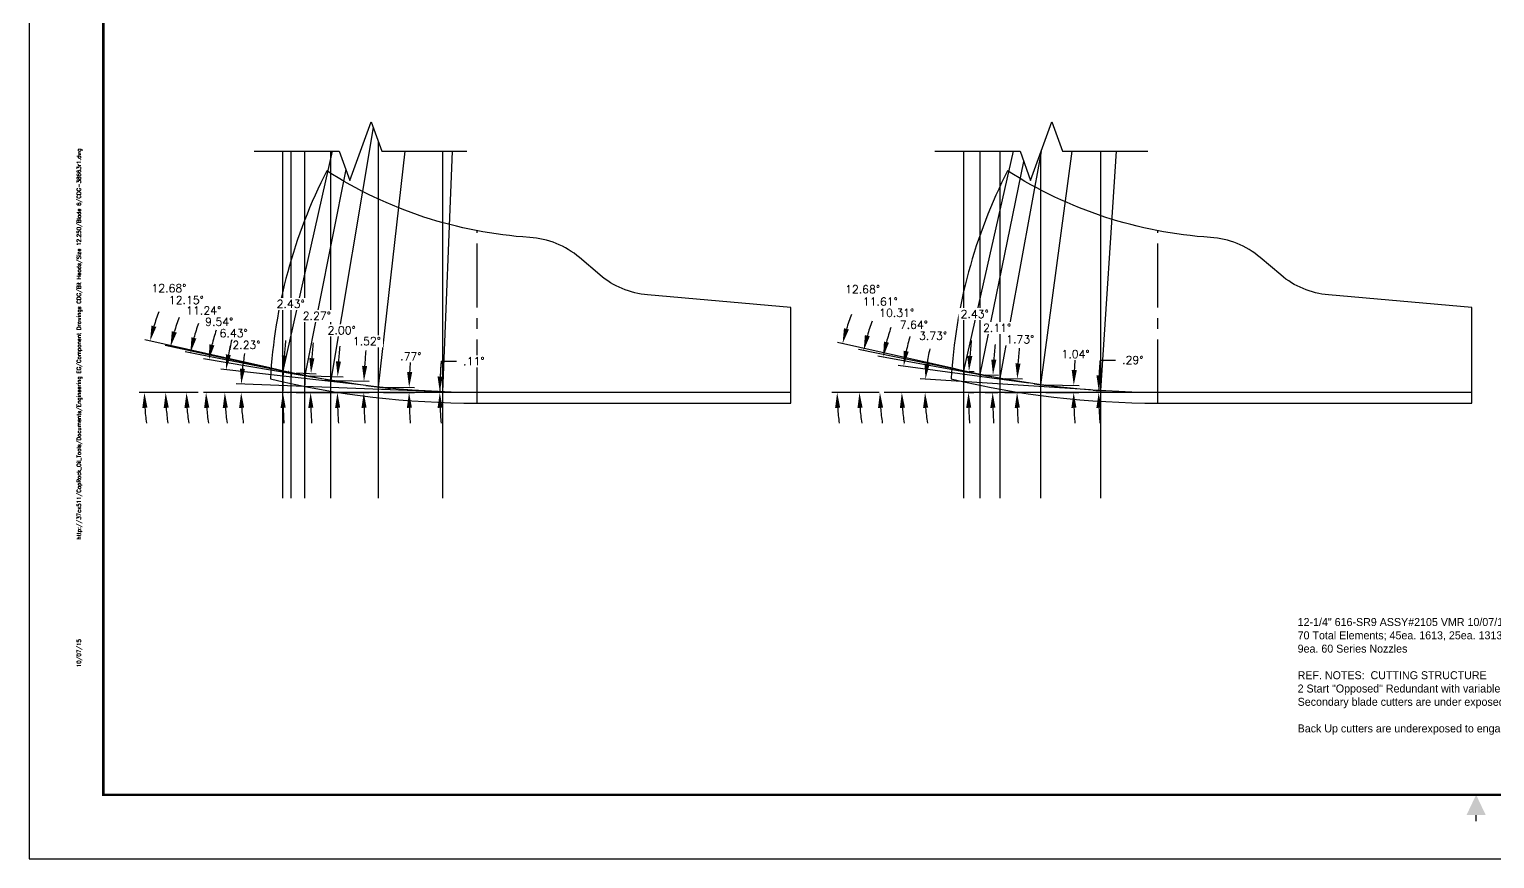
# Model space of a CAD drawing. Extents: x 34 to 150, y -20 to 22.
# Drawn here: x 34 to 51.22, y 0 to 9.75 of the extents above; entities that cross this region are included whole.
import ezdxf
from ezdxf.enums import TextEntityAlignment as Align

# ---------------------------------------------------------------- set-up
doc = ezdxf.new("R2010")
doc.units = 0
doc.header["$MEASUREMENT"] = 0
doc.header["$PDMODE"] = 35
doc.linetypes.add('CENTER2', pattern=[1.125, 0.75, -0.125, 0.125, -0.125])
doc.layers.get('0').update_dxf_attribs({"linetype": 'CONTINUOUS'})
doc.layers.get('Defpoints').update_dxf_attribs({"color": 10, "linetype": 'CONTINUOUS'})
for name, color, linetype in [('CLine', 5, 'CENTER2'), ('Dims', 4, 'CONTINUOUS'), ('TEXT', 3, 'CONTINUOUS'), ('Title Block', 7, 'CONTINUOUS')]:
    doc.layers.add(name, color=color, linetype=linetype)
doc.styles.add('RomanD', font='romand.shx', dxfattribs={"width": 0.9})
doc.styles.add('RomanS', font='romans')
doc.dimstyles.get("Standard").update_dxf_attribs({"dimtxt": 0.094, "dimasz": 0.18, "dimexe": 0.0625, "dimexo": 0.0625, "dimgap": 0.09, "dimtad": 0, "dimtih": 1, "dimtoh": 1, "dimdec": 4, "dimzin": 4, "dimdsep": 46, "dimtxsty": 'RomanS', "dimcen": 0.09, "dimazin": 1, "dimtfac": 1, "dimtdec": 4, "dimtofl": 0, "dimtmove": 0, "dimatfit": 1, "dimfxl": 1, "dimtfill": 1, "dimtolj": 1, "dimtzin": 0, "dimarcsym": 0})

# ---------------------------------------------------------------- blocks, each defined once
blk = doc.blocks.new('COT_Dblock')
at = {"layer": 'Defpoints'}
blk.add_point((0.188, 0.188), dxfattribs=at)
at = {"layer": 'Title Block', "color": 8}
blk.add_lwpolyline([(0, 0), (34, 0), (34, 22), (0, 22)], close=True, dxfattribs=at)
at = {"layer": 'Title Block', "const_width": 0.03}
blk.add_lwpolyline([(33.13, 21.25), (0.87, 21.25), (0.87, 0.75), (33.13, 0.75)], close=True, dxfattribs=at)
at = {"layer": 'Title Block', "const_width": 0.015}
blk.add_lwpolyline([(17, 0.438), (17, 0.513)], dxfattribs=at)
at = {"layer": 'Title Block'}
blk.add_solid([(16.887, 0.513), (17.113, 0.513), (17, 0.75)], dxfattribs=at)
at = {"layer": 'Title Block', "color": 1, "style": 'RomanS', "flags": 8}
for tag, p in [('FNAME', (0.62, 3.75)), ('REVDATE', (0.62, 2.25)), ('USER', (0.62, 0.75))]:
    blk.add_attdef(tag, text='', height=0.047, rotation=90, dxfattribs=at).set_placement(p, align=Align.BOTTOM_LEFT)
at = {"layer": 'Title Block', "color": 3, "style": 'RomanS', "flags": 8}
blk.add_attdef('DRAWN', text='', height=0.11, dxfattribs=at).set_placement((28.7, 1.984), align=Align.MIDDLE_CENTER)
at = {"layer": 'Title Block', "color": 3, "style": 'RomanD', "width": 0.9, "flags": 8}
for tag, height, p in [('TITL1', 0.125, (31.337, 1.684)), ('TITL2', 0.094, (31.337, 1.514)), ('TITL3', 0.094, (31.337, 1.374))]:
    blk.add_attdef(tag, text='', height=height, dxfattribs=at).set_placement(p, align=Align.MIDDLE_CENTER)
at = {"layer": 'Title Block', "color": 3, "style": 'RomanS', "flags": 8}
for tag, p in [('DDATE', (28.356, 1.672)), ('CHECK', (28.356, 1.406)), ('MATRL', (28.356, 1.149)), ('PDATE', (28.356, 0.883)), ('SCALE', (29.896, 0.855)), ('SHEET', (32.005, 0.855))]:
    blk.add_attdef(tag, text='', height=0.094, dxfattribs=at).set_placement(p, align=Align.MIDDLE_LEFT)
for tag, p in [('FSCM#', (30.337, 1.121)), ('DWG#', (31.81, 1.121)), ('REV#', (32.97, 1.121))]:
    blk.add_attdef(tag, text='', height=0.094, dxfattribs=at).set_placement(p, align=Align.TOP_CENTER)
blk = doc.blocks.new('*D17')
at = {"layer": 'Defpoints', "color": 0, "linetype": 'ByBlock', "transparency": 16777216}
for p in [(36.489, 5.512), (36.046, 5.478), (38.803, 5.488), (38.909, 5.484), (39.26, 5.478)]:
    blk.add_point(p, dxfattribs=at)
at = {"layer": 'Dims', "color": 0, "linetype": 'ByBlock', "lineweight": -2, "transparency": 16777216}
blk.add_line((38.741, 5.491), (36.429, 5.581), dxfattribs=at)
for start, end in [(169.7384, 173.7534), (184.015, 188.03)]:
    blk.add_arc((39.058, 5.478), 2.569, start, end, dxfattribs=at)
at = {"layer": 'Dims', "color": 0, "linetype": 'ByBlock', "transparency": 16777216}
for points in [[(36.534, 5.756), (36.474, 5.76), (36.491, 5.578)], [(36.465, 5.297), (36.525, 5.299), (36.489, 5.478)]]:
    blk.add_solid(points, dxfattribs=at)
at = {"layer": 'Dims', "color": 0, "linetype": 'ByBlock', "transparency": 16777216, "insert": (36.551, 6.037), "char_height": 0.094, "attachment_point": 5, "style": 'RomanS', "bg_fill": 3, "box_fill_scale": 1.25, "bg_fill_color": 256, "bg_fill_true_color": 13158600, "bg_fill_transparency": 0}
blk.add_mtext('\\A1;2.23°', dxfattribs=at)
blk = doc.blocks.new('*D18')
at = {"layer": 'Defpoints', "color": 0, "linetype": 'ByBlock', "transparency": 16777216}
for p in [(36.298, 5.567), (37.953, 5.56), (38.245, 5.527), (36.046, 5.478), (39.26, 5.478)]:
    blk.add_point(p, dxfattribs=at)
at = {"layer": 'Dims', "color": 0, "linetype": 'ByBlock', "lineweight": -2, "transparency": 16777216}
blk.add_line((37.891, 5.567), (36.249, 5.752), dxfattribs=at)
for start, end in [(164.9077, 169.2398), (184.332, 188.6641)]:
    blk.add_arc((38.678, 5.478), 2.381, start, end, dxfattribs=at)
at = {"layer": 'Dims', "color": 0, "linetype": 'ByBlock', "transparency": 16777216}
for points in [[(36.368, 5.918), (36.309, 5.927), (36.312, 5.745)], [(36.273, 5.297), (36.333, 5.3), (36.297, 5.478)]]:
    blk.add_solid(points, dxfattribs=at)
at = {"layer": 'Dims', "color": 0, "linetype": 'ByBlock', "transparency": 16777216, "insert": (36.401, 6.176), "char_height": 0.094, "attachment_point": 5, "style": 'RomanS', "bg_fill": 3, "box_fill_scale": 1.25, "bg_fill_color": 256, "bg_fill_true_color": 13158600, "bg_fill_transparency": 0}
blk.add_mtext('\\A1;6.43°', dxfattribs=at)
blk = doc.blocks.new('*D19')
at = {"layer": 'Defpoints', "color": 0, "linetype": 'ByBlock', "transparency": 16777216}
for p in [(36.081, 5.607), (37.477, 5.633), (37.606, 5.611), (36.046, 5.478), (39.26, 5.478)]:
    blk.add_point(p, dxfattribs=at)
at = {"layer": 'Dims', "color": 0, "linetype": 'ByBlock', "lineweight": -2, "transparency": 16777216}
blk.add_line((37.415, 5.643), (36.047, 5.873), dxfattribs=at)
for start, end in [(161.5625, 166.013), (184.4505, 188.901)]:
    blk.add_arc((38.395, 5.478), 2.318, start, end, dxfattribs=at)
at = {"layer": 'Dims', "color": 0, "linetype": 'ByBlock', "transparency": 16777216}
for points in [[(36.175, 6.032), (36.116, 6.045), (36.109, 5.862)], [(36.054, 5.297), (36.114, 5.3), (36.077, 5.478)]]:
    blk.add_solid(points, dxfattribs=at)
at = {"layer": 'Dims', "color": 0, "linetype": 'ByBlock', "transparency": 16777216, "insert": (36.231, 6.31), "char_height": 0.094, "attachment_point": 5, "style": 'RomanS', "bg_fill": 3, "box_fill_scale": 1.25, "bg_fill_color": 256, "bg_fill_true_color": 13158600, "bg_fill_transparency": 0}
blk.add_mtext('\\A1;9.54°', dxfattribs=at)
blk = doc.blocks.new('*D20')
at = {"layer": 'Defpoints', "color": 0, "linetype": 'ByBlock', "transparency": 16777216}
for p in [(37.118, 5.701), (35.852, 5.635), (37.358, 5.653), (36.046, 5.478), (39.26, 5.478)]:
    blk.add_point(p, dxfattribs=at)
at = {"layer": 'Dims', "color": 0, "linetype": 'ByBlock', "lineweight": -2, "transparency": 16777216}
for p, q in [((37.057, 5.713), (35.831, 5.957)), ((35.984, 5.478), (35.784, 5.478))]:
    blk.add_line(p, q, dxfattribs=at)
for start, end in [(160.1375, 164.4487), (184.3111, 188.6223)]:
    blk.add_arc((38.239, 5.478), 2.393, start, end, dxfattribs=at)
at = {"layer": 'Dims', "color": 0, "linetype": 'ByBlock', "transparency": 16777216}
for points in [[(35.963, 6.113), (35.905, 6.127), (35.893, 5.945)], [(35.823, 5.297), (35.883, 5.3), (35.847, 5.478)]]:
    blk.add_solid(points, dxfattribs=at)
at = {"layer": 'Dims', "color": 0, "linetype": 'ByBlock', "transparency": 16777216, "insert": (36.049, 6.442), "char_height": 0.094, "attachment_point": 5, "style": 'RomanS', "bg_fill": 3, "box_fill_scale": 1.25, "bg_fill_color": 256, "bg_fill_true_color": 13158600, "bg_fill_transparency": 0}
blk.add_mtext('\\A1;11.24°', dxfattribs=at)
blk = doc.blocks.new('*D21')
at = {"layer": 'Defpoints', "color": 0, "linetype": 'ByBlock', "transparency": 16777216}
for p in [(36.947, 5.739), (37.205, 5.683), (35.609, 5.659), (36.046, 5.478), (39.26, 5.478)]:
    blk.add_point(p, dxfattribs=at)
at = {"layer": 'Dims', "color": 0, "linetype": 'ByBlock', "lineweight": -2, "transparency": 16777216}
for p, q in [((36.886, 5.752), (35.598, 6.029)), ((35.984, 5.478), (35.54, 5.478))]:
    blk.add_line(p, q, dxfattribs=at)
for start, end in [(159.7672, 163.8067), (184.0394, 188.0788)]:
    blk.add_arc((38.156, 5.478), 2.554, start, end, dxfattribs=at)
at = {"layer": 'Dims', "color": 0, "linetype": 'ByBlock', "transparency": 16777216}
for points in [[(35.733, 6.183), (35.674, 6.198), (35.659, 6.016)], [(35.579, 5.297), (35.639, 5.299), (35.602, 5.478)]]:
    blk.add_solid(points, dxfattribs=at)
at = {"layer": 'Dims', "color": 0, "linetype": 'ByBlock', "transparency": 16777216, "insert": (35.845, 6.565), "char_height": 0.094, "attachment_point": 5, "style": 'RomanS', "bg_fill": 3, "box_fill_scale": 1.25, "bg_fill_color": 256, "bg_fill_true_color": 13158600, "bg_fill_transparency": 0}
blk.add_mtext('\\A1;12.15°', dxfattribs=at)
blk = doc.blocks.new('*D22')
at = {"layer": 'Defpoints', "color": 0, "linetype": 'ByBlock', "transparency": 16777216}
for p in [(36.886, 5.753), (37.078, 5.71), (35.359, 5.681), (36.046, 5.478), (39.26, 5.478)]:
    blk.add_point(p, dxfattribs=at)
at = {"layer": 'Dims', "color": 0, "linetype": 'ByBlock', "lineweight": -2, "transparency": 16777216}
for p, q in [((36.825, 5.767), (35.358, 6.097)), ((35.984, 5.478), (35.289, 5.478))]:
    blk.add_line(p, q, dxfattribs=at)
for start, end in [(159.8284, 163.572), (183.7437, 187.4873)]:
    blk.add_arc((38.107, 5.478), 2.755, start, end, dxfattribs=at)
at = {"layer": 'Dims', "color": 0, "linetype": 'ByBlock', "transparency": 16777216}
for points in [[(35.493, 6.25), (35.435, 6.265), (35.419, 6.083)], [(35.328, 5.297), (35.388, 5.299), (35.352, 5.478)]]:
    blk.add_solid(points, dxfattribs=at)
at = {"layer": 'Dims', "color": 0, "linetype": 'ByBlock', "transparency": 16777216, "insert": (35.64, 6.704), "char_height": 0.094, "attachment_point": 5, "style": 'RomanS', "bg_fill": 3, "box_fill_scale": 1.25, "bg_fill_color": 256, "bg_fill_true_color": 13158600, "bg_fill_transparency": 0}
blk.add_mtext('\\A1;12.68°', dxfattribs=at)
blk = doc.blocks.new('*D23')
at = {"layer": 'Defpoints', "color": 0, "linetype": 'ByBlock', "transparency": 16777216}
for p in [(44.525, 5.53), (44.046, 5.478), (46.532, 5.504), (46.639, 5.497), (47.26, 5.478)]:
    blk.add_point(p, dxfattribs=at)
at = {"layer": 'Dims', "color": 0, "linetype": 'ByBlock', "lineweight": -2, "transparency": 16777216}
blk.add_line((46.469, 5.508), (44.468, 5.638), dxfattribs=at)
for start, end in [(167.6656, 171.9678), (184.3022, 188.6044)]:
    blk.add_arc((46.923, 5.478), 2.398, start, end, dxfattribs=at)
at = {"layer": 'Dims', "color": 0, "linetype": 'ByBlock', "transparency": 16777216}
for points in [[(44.578, 5.81), (44.519, 5.816), (44.53, 5.634)], [(44.502, 5.297), (44.562, 5.3), (44.525, 5.478)]]:
    blk.add_solid(points, dxfattribs=at)
at = {"layer": 'Dims', "color": 0, "linetype": 'ByBlock', "transparency": 16777216, "insert": (44.619, 6.145), "char_height": 0.094, "attachment_point": 5, "style": 'RomanS', "bg_fill": 3, "box_fill_scale": 1.25, "bg_fill_color": 256, "bg_fill_true_color": 13158600, "bg_fill_transparency": 0}
blk.add_mtext('\\A1;3.73°', dxfattribs=at)
blk = doc.blocks.new('*D24')
at = {"layer": 'Defpoints', "color": 0, "linetype": 'ByBlock', "transparency": 16777216}
for p in [(44.254, 5.581), (45.807, 5.58), (45.956, 5.56), (44.046, 5.478), (47.26, 5.478)]:
    blk.add_point(p, dxfattribs=at)
at = {"layer": 'Dims', "color": 0, "linetype": 'ByBlock', "lineweight": -2, "transparency": 16777216}
blk.add_line((45.745, 5.589), (44.21, 5.794), dxfattribs=at)
for start, end in [(163.4571, 167.9104), (184.4533, 188.9067)]:
    blk.add_arc((46.568, 5.478), 2.316, start, end, dxfattribs=at)
at = {"layer": 'Dims', "color": 0, "linetype": 'ByBlock', "transparency": 16777216}
for points in [[(44.333, 5.958), (44.273, 5.969), (44.272, 5.786)], [(44.229, 5.297), (44.289, 5.3), (44.252, 5.478)]]:
    blk.add_solid(points, dxfattribs=at)
at = {"layer": 'Dims', "color": 0, "linetype": 'ByBlock', "transparency": 16777216, "insert": (44.393, 6.275), "char_height": 0.094, "attachment_point": 5, "style": 'RomanS', "bg_fill": 3, "box_fill_scale": 1.25, "bg_fill_color": 256, "bg_fill_true_color": 13158600, "bg_fill_transparency": 0}
blk.add_mtext('\\A1;7.64°', dxfattribs=at)
blk = doc.blocks.new('*D25')
at = {"layer": 'Defpoints', "color": 0, "linetype": 'ByBlock', "transparency": 16777216}
for p in [(43.999, 5.618), (45.362, 5.653), (45.446, 5.638), (44.046, 5.478), (47.26, 5.478)]:
    blk.add_point(p, dxfattribs=at)
at = {"layer": 'Dims', "color": 0, "linetype": 'ByBlock', "lineweight": -2, "transparency": 16777216}
for p, q in [((45.301, 5.664), (43.971, 5.906)), ((43.984, 5.478), (43.932, 5.478))]:
    blk.add_line(p, q, dxfattribs=at)
for start, end in [(160.8396, 165.2668), (184.4272, 188.8544)]:
    blk.add_arc((46.325, 5.478), 2.33, start, end, dxfattribs=at)
at = {"layer": 'Dims', "color": 0, "linetype": 'ByBlock', "transparency": 16777216}
for points in [[(44.101, 6.064), (44.042, 6.077), (44.032, 5.895)], [(43.972, 5.297), (44.032, 5.3), (43.995, 5.478)]]:
    blk.add_solid(points, dxfattribs=at)
at = {"layer": 'Dims', "color": 0, "linetype": 'ByBlock', "transparency": 16777216, "insert": (44.191, 6.415), "char_height": 0.094, "attachment_point": 5, "style": 'RomanS', "bg_fill": 3, "box_fill_scale": 1.25, "bg_fill_color": 256, "bg_fill_true_color": 13158600, "bg_fill_transparency": 0}
blk.add_mtext('\\A1;10.31°', dxfattribs=at)
blk = doc.blocks.new('*D26')
at = {"layer": 'Defpoints', "color": 0, "linetype": 'ByBlock', "transparency": 16777216}
for p in [(45.073, 5.711), (43.76, 5.644), (45.271, 5.67), (44.046, 5.478), (47.26, 5.478)]:
    blk.add_point(p, dxfattribs=at)
at = {"layer": 'Dims', "color": 0, "linetype": 'ByBlock', "lineweight": -2, "transparency": 16777216}
for p, q in [((45.011, 5.724), (43.743, 5.984)), ((43.984, 5.478), (43.692, 5.478))]:
    blk.add_line(p, q, dxfattribs=at)
for start, end in [(159.9681, 164.1768), (184.2087, 188.4174)]:
    blk.add_arc((46.205, 5.478), 2.451, start, end, dxfattribs=at)
at = {"layer": 'Dims', "color": 0, "linetype": 'ByBlock', "transparency": 16777216}
for points in [[(43.876, 6.139), (43.818, 6.154), (43.804, 5.972)], [(43.731, 5.297), (43.791, 5.299), (43.754, 5.478)]]:
    blk.add_solid(points, dxfattribs=at)
at = {"layer": 'Dims', "color": 0, "linetype": 'ByBlock', "transparency": 16777216, "insert": (43.999, 6.546), "char_height": 0.094, "attachment_point": 5, "style": 'RomanS', "bg_fill": 3, "box_fill_scale": 1.25, "bg_fill_color": 256, "bg_fill_true_color": 13158600, "bg_fill_transparency": 0}
blk.add_mtext('\\A1;11.61°', dxfattribs=at)
blk = doc.blocks.new('*D27')
at = {"layer": 'Defpoints', "color": 0, "linetype": 'ByBlock', "transparency": 16777216}
for p in [(44.938, 5.742), (45.027, 5.721), (43.499, 5.671), (44.046, 5.478), (47.26, 5.478)]:
    blk.add_point(p, dxfattribs=at)
at = {"layer": 'Dims', "color": 0, "linetype": 'ByBlock', "lineweight": -2, "transparency": 16777216}
for p, q in [((44.877, 5.755), (43.495, 6.066)), ((43.984, 5.478), (43.43, 5.478))]:
    blk.add_line(p, q, dxfattribs=at)
for start, end in [(159.4271, 163.3714), (183.9443, 187.8886)]:
    blk.add_arc((46.107, 5.478), 2.615, start, end, dxfattribs=at)
at = {"layer": 'Dims', "color": 0, "linetype": 'ByBlock', "transparency": 16777216}
for points in [[(43.63, 6.219), (43.572, 6.234), (43.556, 6.053)], [(43.468, 5.297), (43.528, 5.299), (43.492, 5.478)]]:
    blk.add_solid(points, dxfattribs=at)
at = {"layer": 'Dims', "color": 0, "linetype": 'ByBlock', "transparency": 16777216, "insert": (43.79, 6.691), "char_height": 0.094, "attachment_point": 5, "style": 'RomanS', "bg_fill": 3, "box_fill_scale": 1.25, "bg_fill_color": 256, "bg_fill_true_color": 13158600, "bg_fill_transparency": 0}
blk.add_mtext('\\A1;12.68°', dxfattribs=at)
blk = doc.blocks.new('*D96')
at = {"layer": 'Defpoints', "color": 0, "transparency": 16777216}
for p in [(38.823, 5.481), (38.856, 5.486), (38.856, 5.478), (42.948, 5.478)]:
    blk.add_point(p, dxfattribs=at)
at = {"layer": 'TEXT', "color": 0, "lineweight": -2, "transparency": 16777216}
for p, q in [((38.84, 5.846), (39.02, 5.846)), ((38.794, 5.486), (38.761, 5.486)), ((38.794, 5.478), (38.761, 5.478))]:
    blk.add_line(p, q, dxfattribs=at)
for start, end in [(174.8875, 179.8898), (174.8887, 177.3893), (182.5005, 185.0011)]:
    blk.add_arc((42.948, 5.478), 4.125, start, end, dxfattribs=at)
at = {"layer": 'TEXT', "color": 0, "transparency": 16777216}
for points in [[(38.857, 5.665), (38.797, 5.667), (38.823, 5.486)], [(38.797, 5.298), (38.857, 5.299), (38.823, 5.478)]]:
    blk.add_solid(points, dxfattribs=at)
at = {"layer": 'TEXT', "color": 0, "transparency": 16777216, "insert": (39.224, 5.846), "char_height": 0.094, "attachment_point": 5, "style": 'RomanS', "bg_fill": 3, "box_fill_scale": 1.25, "bg_fill_color": 256, "bg_fill_true_color": 13158600, "bg_fill_transparency": 0}
blk.add_mtext('\\A1;.11°', dxfattribs=at)
blk = doc.blocks.new('*D97')
at = {"layer": 'Defpoints', "color": 0, "transparency": 16777216}
for p in [(38.099, 5.544), (38.098, 5.478), (38.462, 5.498), (42.948, 5.478)]:
    blk.add_point(p, dxfattribs=at)
at = {"layer": 'TEXT', "color": 0, "lineweight": -2, "transparency": 16777216}
for p, q in [((38.161, 5.543), (38.525, 5.538)), ((38.161, 5.478), (38.525, 5.478))]:
    blk.add_line(p, q, dxfattribs=at)
for start, end in [(174.6306, 176.93), (182.2994, 184.5987)]:
    blk.add_arc((42.948, 5.478), 4.486, start, end, dxfattribs=at)
at = {"layer": 'TEXT', "color": 0, "transparency": 16777216}
for points in [[(38.499, 5.718), (38.439, 5.72), (38.463, 5.539)], [(38.436, 5.298), (38.496, 5.299), (38.462, 5.478)]]:
    blk.add_solid(points, dxfattribs=at)
at = {"layer": 'TEXT', "color": 0, "transparency": 16777216, "insert": (38.483, 5.903), "char_height": 0.094, "attachment_point": 5, "style": 'RomanS', "bg_fill": 3, "box_fill_scale": 1.25, "bg_fill_color": 256, "bg_fill_true_color": 13158600, "bg_fill_transparency": 0}
blk.add_mtext('\\A1;.77°', dxfattribs=at)
blk = doc.blocks.new('*D98')
at = {"layer": 'Defpoints', "color": 0, "transparency": 16777216}
for p in [(37.542, 5.622), (37.93, 5.523), (37.54, 5.478), (42.948, 5.478)]:
    blk.add_point(p, dxfattribs=at)
at = {"layer": 'TEXT', "color": 0, "lineweight": -2, "transparency": 16777216}
for p, q in [((37.604, 5.62), (37.994, 5.61)), ((37.602, 5.478), (37.993, 5.478))]:
    blk.add_line(p, q, dxfattribs=at)
for start, end in [(174.37, 176.4254), (182.0554, 184.1109)]:
    blk.add_arc((42.948, 5.478), 5.018, start, end, dxfattribs=at)
at = {"layer": 'TEXT', "color": 0, "transparency": 16777216}
for points in [[(37.97, 5.79), (37.91, 5.792), (37.932, 5.611)], [(37.903, 5.298), (37.963, 5.299), (37.93, 5.478)]]:
    blk.add_solid(points, dxfattribs=at)
at = {"layer": 'TEXT', "color": 0, "transparency": 16777216, "insert": (37.966, 6.081), "char_height": 0.094, "attachment_point": 5, "style": 'RomanS', "bg_fill": 3, "box_fill_scale": 1.25, "bg_fill_color": 256, "bg_fill_true_color": 13158600, "bg_fill_transparency": 0}
blk.add_mtext('\\A1;1.52°', dxfattribs=at)
blk = doc.blocks.new('*D99')
at = {"layer": 'Defpoints', "color": 0, "transparency": 16777216}
for p in [(37.238, 5.677), (37.62, 5.54), (37.235, 5.478), (42.948, 5.478)]:
    blk.add_point(p, dxfattribs=at)
at = {"layer": 'TEXT', "color": 0, "lineweight": -2, "transparency": 16777216}
for p, q in [((37.301, 5.675), (37.686, 5.662)), ((37.297, 5.478), (37.682, 5.478))]:
    blk.add_line(p, q, dxfattribs=at)
for start, end in [(174.1323, 176.0681), (181.9358, 183.8715)]:
    blk.add_arc((42.948, 5.478), 5.328, start, end, dxfattribs=at)
at = {"layer": 'TEXT', "color": 0, "transparency": 16777216}
for points in [[(37.662, 5.842), (37.603, 5.845), (37.623, 5.664)], [(37.593, 5.298), (37.653, 5.299), (37.62, 5.478)]]:
    blk.add_solid(points, dxfattribs=at)
at = {"layer": 'TEXT', "color": 0, "transparency": 16777216, "insert": (37.67, 6.209), "char_height": 0.094, "attachment_point": 5, "style": 'RomanS', "bg_fill": 3, "box_fill_scale": 1.25, "bg_fill_color": 256, "bg_fill_true_color": 13158600, "bg_fill_transparency": 0}
blk.add_mtext('\\A1;2.00°', dxfattribs=at)
blk = doc.blocks.new('*D100')
at = {"layer": 'Defpoints', "color": 0, "transparency": 16777216}
for p in [(37.076, 5.711), (37.306, 5.553), (37.071, 5.478), (42.948, 5.478)]:
    blk.add_point(p, dxfattribs=at)
at = {"layer": 'TEXT', "color": 0, "lineweight": -2, "transparency": 16777216}
for p, q in [((37.139, 5.708), (37.372, 5.699)), ((37.134, 5.478), (37.368, 5.478))]:
    blk.add_line(p, q, dxfattribs=at)
for start, end in [(174.0765, 175.9042), (181.8278, 183.6556)]:
    blk.add_arc((42.948, 5.478), 5.643, start, end, dxfattribs=at)
at = {"layer": 'TEXT', "color": 0, "transparency": 16777216}
for points in [[(37.35, 5.88), (37.29, 5.883), (37.31, 5.702)], [(37.278, 5.298), (37.338, 5.299), (37.305, 5.478)]]:
    blk.add_solid(points, dxfattribs=at)
at = {"layer": 'TEXT', "color": 0, "transparency": 16777216, "insert": (37.378, 6.379), "char_height": 0.094, "attachment_point": 5, "style": 'RomanS', "bg_fill": 3, "box_fill_scale": 1.25, "bg_fill_color": 256, "bg_fill_true_color": 13158600, "bg_fill_transparency": 0}
blk.add_mtext('\\A1;2.27°', dxfattribs=at)
blk = doc.blocks.new('*D101')
at = {"layer": 'Defpoints', "color": 0, "transparency": 16777216}
for p in [(36.982, 5.731), (36.981, 5.563), (36.977, 5.478), (42.948, 5.478)]:
    blk.add_point(p, dxfattribs=at)
at = {"layer": 'TEXT', "color": 0, "lineweight": -2, "transparency": 16777216}
for p, q in [((37.045, 5.729), (37.048, 5.729)), ((37.039, 5.478), (37.043, 5.478))]:
    blk.add_line(p, q, dxfattribs=at)
for start, end in [(174.1132, 175.8414), (181.7282, 183.4564)]:
    blk.add_arc((42.948, 5.478), 5.968, start, end, dxfattribs=at)
at = {"layer": 'TEXT', "color": 0, "transparency": 16777216}
for points in [[(37.026, 5.909), (36.966, 5.913), (36.985, 5.731)], [(36.953, 5.298), (37.013, 5.299), (36.98, 5.478)]]:
    blk.add_solid(points, dxfattribs=at)
at = {"layer": 'TEXT', "color": 0, "transparency": 16777216, "insert": (37.071, 6.519), "char_height": 0.094, "attachment_point": 5, "style": 'RomanS', "bg_fill": 3, "box_fill_scale": 1.25, "bg_fill_color": 256, "bg_fill_true_color": 13158600, "bg_fill_transparency": 0}
blk.add_mtext('\\A1;2.43°', dxfattribs=at)
blk = doc.blocks.new('*D102')
at = {"layer": 'Defpoints', "color": 0, "transparency": 16777216}
for p in [(46.565, 5.486), (46.585, 5.5), (46.585, 5.478), (50.948, 5.478)]:
    blk.add_point(p, dxfattribs=at)
at = {"layer": 'TEXT', "color": 0, "lineweight": -2, "transparency": 16777216}
for p, q in [((46.581, 5.86), (46.761, 5.86)), ((46.523, 5.501), (46.502, 5.501)), ((46.523, 5.478), (46.502, 5.478))]:
    blk.add_line(p, q, dxfattribs=at)
for start, end in [(175.0042, 179.7114), (175.0052, 177.3583), (182.3531, 184.7062)]:
    blk.add_arc((50.948, 5.478), 4.383, start, end, dxfattribs=at)
at = {"layer": 'TEXT', "color": 0, "transparency": 16777216}
for points in [[(46.599, 5.68), (46.539, 5.681), (46.565, 5.5)], [(46.538, 5.298), (46.598, 5.299), (46.565, 5.478)]]:
    blk.add_solid(points, dxfattribs=at)
at = {"layer": 'TEXT', "color": 0, "transparency": 16777216, "insert": (46.966, 5.86), "char_height": 0.094, "attachment_point": 5, "style": 'RomanS', "bg_fill": 3, "box_fill_scale": 1.25, "bg_fill_color": 256, "bg_fill_true_color": 13158600, "bg_fill_transparency": 0}
blk.add_mtext('\\A1;.29°', dxfattribs=at)
blk = doc.blocks.new('*D103')
at = {"layer": 'Defpoints', "color": 0, "transparency": 16777216}
for p in [(45.882, 5.57), (45.881, 5.478), (46.271, 5.507), (50.948, 5.478)]:
    blk.add_point(p, dxfattribs=at)
at = {"layer": 'TEXT', "color": 0, "lineweight": -2, "transparency": 16777216}
for p, q in [((45.944, 5.569), (46.334, 5.562)), ((45.943, 5.478), (46.333, 5.478))]:
    blk.add_line(p, q, dxfattribs=at)
for start, end in [(174.5491, 176.7543), (182.2052, 184.4104)]:
    blk.add_arc((50.948, 5.478), 4.677, start, end, dxfattribs=at)
at = {"layer": 'TEXT', "color": 0, "transparency": 16777216}
for points in [[(46.308, 5.742), (46.248, 5.744), (46.272, 5.563)], [(46.244, 5.298), (46.304, 5.299), (46.271, 5.478)]]:
    blk.add_solid(points, dxfattribs=at)
at = {"layer": 'TEXT', "color": 0, "transparency": 16777216, "insert": (46.293, 5.93), "char_height": 0.094, "attachment_point": 5, "style": 'RomanS', "bg_fill": 3, "box_fill_scale": 1.25, "bg_fill_color": 256, "bg_fill_true_color": 13158600, "bg_fill_transparency": 0}
blk.add_mtext('\\A1;1.04°', dxfattribs=at)
blk = doc.blocks.new('*D104')
at = {"layer": 'Defpoints', "color": 0, "transparency": 16777216}
for p in [(45.404, 5.646), (45.607, 5.532), (45.402, 5.478), (50.948, 5.478)]:
    blk.add_point(p, dxfattribs=at)
at = {"layer": 'TEXT', "color": 0, "lineweight": -2, "transparency": 16777216}
for p, q in [((45.467, 5.644), (45.671, 5.638)), ((45.464, 5.478), (45.669, 5.478))]:
    blk.add_line(p, q, dxfattribs=at)
for start, end in [(174.4089, 176.3397), (181.9308, 183.8616)]:
    blk.add_arc((50.948, 5.478), 5.342, start, end, dxfattribs=at)
at = {"layer": 'TEXT', "color": 0, "transparency": 16777216}
for points in [[(45.647, 5.818), (45.587, 5.821), (45.609, 5.639)], [(45.579, 5.298), (45.639, 5.299), (45.606, 5.478)]]:
    blk.add_solid(points, dxfattribs=at)
at = {"layer": 'TEXT', "color": 0, "transparency": 16777216, "insert": (45.643, 6.103), "char_height": 0.094, "attachment_point": 5, "style": 'RomanS', "bg_fill": 3, "box_fill_scale": 1.25, "bg_fill_color": 256, "bg_fill_true_color": 13158600, "bg_fill_transparency": 0}
blk.add_mtext('\\A1;1.73°', dxfattribs=at)
blk = doc.blocks.new('*D105')
at = {"layer": 'Defpoints', "color": 0, "transparency": 16777216}
for p in [(45.172, 5.691), (45.32, 5.547), (45.168, 5.478), (50.948, 5.478)]:
    blk.add_point(p, dxfattribs=at)
at = {"layer": 'TEXT', "color": 0, "lineweight": -2, "transparency": 16777216}
for p, q in [((45.234, 5.688), (45.386, 5.683)), ((45.23, 5.478), (45.382, 5.478))]:
    blk.add_line(p, q, dxfattribs=at)
for start, end in [(174.229, 176.0614), (181.8324, 183.6648)]:
    blk.add_arc((50.948, 5.478), 5.629, start, end, dxfattribs=at)
at = {"layer": 'TEXT', "color": 0, "transparency": 16777216}
for points in [[(45.363, 5.863), (45.303, 5.866), (45.323, 5.685)], [(45.292, 5.298), (45.352, 5.299), (45.319, 5.478)]]:
    blk.add_solid(points, dxfattribs=at)
at = {"layer": 'TEXT', "color": 0, "transparency": 16777216, "insert": (45.371, 6.238), "char_height": 0.094, "attachment_point": 5, "style": 'RomanS', "bg_fill": 3, "box_fill_scale": 1.25, "bg_fill_color": 256, "bg_fill_true_color": 13158600, "bg_fill_transparency": 0}
blk.add_mtext('\\A1;2.11°', dxfattribs=at)
blk = doc.blocks.new('*D106')
at = {"layer": 'Defpoints', "color": 0, "transparency": 16777216}
for p in [(44.982, 5.731), (45.036, 5.562), (44.977, 5.478), (50.948, 5.478)]:
    blk.add_point(p, dxfattribs=at)
at = {"layer": 'TEXT', "color": 0, "lineweight": -2, "transparency": 16777216}
for p, q in [((45.045, 5.729), (45.103, 5.726)), ((45.039, 5.478), (45.098, 5.478))]:
    blk.add_line(p, q, dxfattribs=at)
for start, end in [(174.0807, 175.8252), (181.7445, 183.4889)]:
    blk.add_arc((50.948, 5.478), 5.912, start, end, dxfattribs=at)
at = {"layer": 'TEXT', "color": 0, "transparency": 16777216}
for points in [[(45.081, 5.907), (45.021, 5.91), (45.041, 5.729)], [(45.008, 5.298), (45.068, 5.299), (45.036, 5.478)]]:
    blk.add_solid(points, dxfattribs=at)
at = {"layer": 'TEXT', "color": 0, "transparency": 16777216, "insert": (45.108, 6.401), "char_height": 0.094, "attachment_point": 5, "style": 'RomanS', "bg_fill": 3, "box_fill_scale": 1.25, "bg_fill_color": 256, "bg_fill_true_color": 13158600, "bg_fill_transparency": 0}
blk.add_mtext('\\A1;2.43°', dxfattribs=at)

msp = doc.modelspace()

# ---------------------------------------------------------------- linework, layer by layer
at = {"color": 0}
for p, q in [((39.26042, 5.47827), (36.046, 5.47827)), ((47.26042, 5.47827), (44.046, 5.47827))]:
    msp.add_line(p, q, dxfattribs=at)
at = {"linetype": 'Continuous', "flags": 128}
for points in [[(36.64074, 8.3152), (37.64074, 8.3152), (37.76574, 7.97176), (38.01574, 8.65863), (38.14074, 8.3152), (39.14074, 8.3152)], [(44.64074, 8.3152), (45.64074, 8.3152), (45.76574, 7.97176), (46.01574, 8.65863), (46.14074, 8.3152), (47.14074, 8.3152)]]:
    msp.add_lwpolyline(points, dxfattribs=at)
at = {"color": 0}
msp.add_arc((42.94792, 5.47827), 5.971, 177.569607, 180, dxfattribs=at)
at = {"layer": 'CLine'}
for p, q in [((39.26042, 5.35327), (39.26042, 7.37945)), ((47.26042, 5.35327), (47.26042, 7.37945))]:
    msp.add_line(p, q, dxfattribs=at)
at = {"layer": 'CLine', "color": 1, "linetype": 'Continuous', "flags": 128}
for points in [[(42.94792, 5.47827), (39.26042, 5.47827, -0.0589088), (36.84101, 5.76432)], [(50.94792, 5.47827), (47.26042, 5.47827, -0.0589088), (44.84101, 5.76432)]]:
    msp.add_lwpolyline(points, format="xyb", dxfattribs=at)
at = {"layer": 'Dims', "color": 5}
for p, q in [((38.04037, 8.59098), (37.54152, 5.62166)), ((37.53962, 8.3152), (37.53962, 4.2372)), ((45.40174, 8.3152), (45.40174, 4.2372)), ((45.88866, 8.30948), (45.40427, 5.64566)), ((37.47682, 5.63252), (37.60622, 5.61079)), ((45.36249, 5.65326), (45.44605, 5.63807))]:
    msp.add_line(p, q, dxfattribs=at)
at = {"layer": 'Dims', "color": 241}
for p, q in [((36.97692, 8.3152), (36.97692, 4.2372)), ((36.98229, 5.73148), (37.56381, 8.3152)), ((36.88621, 5.7531), (37.07837, 5.70985))]:
    msp.add_line(p, q, dxfattribs=at)
at = {"layer": 'Dims', "color": 211}
for p, q in [((37.07148, 8.3152), (37.07148, 4.2372)), ((44.97692, 8.3152), (44.97692, 4.2372)), ((44.98229, 5.73148), (45.56381, 8.3152)), ((36.94726, 5.73857), (37.20489, 5.68308)), ((44.93774, 5.74151), (45.02684, 5.72145))]:
    msp.add_line(p, q, dxfattribs=at)
at = {"layer": 'Dims', "color": 30}
for p, q in [((37.23463, 8.3152), (37.23463, 4.2372)), ((45.16776, 8.3152), (45.16776, 4.2372)), ((37.7194, 8.09909), (37.2381, 5.67728)), ((45.17167, 5.69071), (45.6857, 8.19167)), ((37.35821, 5.65341), (37.11799, 5.70115)), ((45.07255, 5.71108), (45.27078, 5.67034))]:
    msp.add_line(p, q, dxfattribs=at)
at = {"layer": 'Dims', "color": 3}
for p, q in [((38.09842, 8.43148), (38.09842, 4.2372)), ((38.41113, 8.3152), (38.09886, 5.5435)), ((45.88092, 8.28821), (45.88092, 4.2372)), ((46.24977, 8.3152), (45.88175, 5.57028)), ((37.95269, 5.55997), (38.24502, 5.52703)), ((45.80714, 5.58029), (45.95637, 5.56028))]:
    msp.add_line(p, q, dxfattribs=at)
at = {"layer": 'Dims', "color": 2}
for p, q in [((38.85642, 8.3152), (38.85642, 4.2372)), ((38.96667, 8.3152), (38.85643, 5.48614)), ((46.58542, 8.3152), (46.58542, 4.2372)), ((46.76899, 8.3152), (46.58547, 5.50025)), ((38.80347, 5.48821), (38.90938, 5.48408)), ((46.53157, 5.50377), (46.63938, 5.49674))]:
    msp.add_line(p, q, dxfattribs=at)
at = {"layer": 'Dims', "color": 211}
for centre, radius, start in [((42.94792, 5.47827), 5.87644, 177.732025), ((50.94792, 5.47827), 5.971, 177.569607)]:
    msp.add_arc(centre, radius, start, 180, dxfattribs=at)
at = {"layer": 'Dims', "color": 30}
for centre, radius, start in [((50.94792, 5.47827), 5.78016, 177.893772), ((42.94792, 5.47827), 5.71329, 178.003857)]:
    msp.add_arc(centre, radius, start, 180, dxfattribs=at)
at = {"layer": 'Dims', "color": 5}
for centre, radius, start in [((42.94792, 5.47827), 5.4083, 178.480835), ((50.94792, 5.47827), 5.54617, 178.270503)]:
    msp.add_arc(centre, radius, start, 180, dxfattribs=at)
at = {"layer": 'Dims', "color": 3}
for centre, radius, start in [((42.94792, 5.47827), 4.8495, 179.229323), ((50.94792, 5.47827), 5.067, 178.959542)]:
    msp.add_arc(centre, radius, start, 180, dxfattribs=at)
at = {"layer": 'Dims', "color": 2}
for centre, radius, start in [((42.94792, 5.47827), 4.0915, 179.889812), ((50.94792, 5.47827), 4.3625, 179.711353)]:
    msp.add_arc(centre, radius, start, 180, dxfattribs=at)

# ---------------------------------------------------------------- block references
at = {"layer": 'Title Block'}
ref = msp.add_blockref('COT_Dblock', (34, 0), dxfattribs=at)
ref.add_attrib('REVDATE', '10/07/15', dxfattribs={"color": 1, "height": 0.047, "rotation": 90, "style": 'RomanS', "flags": 8}).set_placement((34.62, 2.25), align=Align.BOTTOM_LEFT)
ref.add_attrib('FNAME', 'http://37cx511/CapRock_Oil_Tools/Documents/Engineering EG/Component Drawings CDG/Bit Heads/Size 12.250/Blade 6/CDG-38663r1.dwg', dxfattribs={"color": 1, "height": 0.047, "rotation": 90, "style": 'RomanS', "flags": 8}).set_placement((34.62, 3.75), align=Align.BOTTOM_LEFT)

# ---------------------------------------------------------------- texts
at = {"layer": 'TEXT', "insert": (48.90288, 2.8281), "char_height": 0.09375, "width": 8.4192095, "attachment_point": 1}
msp.add_mtext('\\A1;12-1/4" 616-SR9 ASSY#2105 VMR 10/07/15\\P70 Total Elements; 45ea. 1613, 25ea. 1313, \\P9ea. 60 Series Nozzles\\P\\PREF. NOTES:  CUTTING STRUCTURE\\P2 Start "Opposed" Redundant with variable exposure.  \\PSecondary blade cutters are under exposed parallel to bit axis by -.100".\\P\\PBack Up cutters are underexposed to engage at .25 in/rev ', dxfattribs=at)

# ---------------------------------------------------------------- next in the draw order: dimensions: what is measured, and where the dimension line sits
at = {"layer": 'Dims', "linetype": 'ByBlock'}
for base, line1, line2, picture, middle in [((44.52539, 5.5303), ((46.53157, 5.50377), (46.63938, 5.49674)), ((47.26042, 5.47827), (44.046, 5.47827)), '*D23', (44.61925, 6.14454)), ((36.48934, 5.51163), ((38.80347, 5.48821), (38.90938, 5.48408)), ((39.26042, 5.47827), (36.046, 5.47827)), '*D17', (36.55057, 6.03681))]:
    dim = msp.add_angular_dim_2l(base=base, line1=line1, line2=line2, dimstyle='Standard', override={"dimtfill": 1}, dxfattribs=at)
    dim.commit()
    dim.dimension.update_dxf_attribs({"geometry": picture, "text_midpoint": middle, "dimtype": 162})

# ---------------------------------------------------------------- next in the draw order: dimensions: what is measured, and where the dimension line sits
for base, line1, line2, picture, middle in [((36.29822, 5.56731), ((37.95269, 5.55997), (38.24502, 5.52703)), ((39.26042, 5.47827), (36.046, 5.47827)), '*D18', (36.4011, 6.1761)), ((44.25387, 5.58115), ((45.80714, 5.58029), (45.95637, 5.56028)), ((47.26042, 5.47827), (44.046, 5.47827)), '*D24', (44.3929, 6.27497))]:
    dim = msp.add_angular_dim_2l(base=base, line1=line1, line2=line2, dimstyle='Standard', override={"dimtfill": 1}, dxfattribs=at)
    dim.commit()
    dim.dimension.update_dxf_attribs({"geometry": picture, "text_midpoint": middle, "dimtype": 162})

# ---------------------------------------------------------------- next in the draw order: dimensions: what is measured, and where the dimension line sits
for base, line1, line2, picture, middle in [((36.080641, 5.606809), ((37.476824, 5.632525), (37.606224, 5.610786)), ((39.260419, 5.478274), (36.046003, 5.478274)), '*D19', (36.231275, 6.309581)), ((43.998878, 5.617899), ((45.362495, 5.653259), (45.446047, 5.638066)), ((47.260419, 5.478274), (44.046003, 5.478274)), '*D25', (44.191092, 6.414597))]:
    dim = msp.add_angular_dim_2l(base=base, line1=line1, line2=line2, dimstyle='Standard', override={"dimtfill": 1}, dxfattribs=at)
    dim.commit()
    dim.dimension.update_dxf_attribs({"geometry": picture, "text_midpoint": middle, "dimtype": 162})

# ---------------------------------------------------------------- next in the draw order: dimensions: what is measured, and where the dimension line sits
for base, line1, line2, picture, middle in [((43.75983, 5.64376), ((45.07255, 5.71108), (45.27078, 5.67034)), ((47.26042, 5.47827), (44.046, 5.47827)), '*D26', (43.99903, 6.54603)), ((35.85179, 5.63463), ((37.35821, 5.65341), (37.11799, 5.70115)), ((39.26042, 5.47827), (36.046, 5.47827)), '*D20', (36.04912, 6.44152))]:
    dim = msp.add_angular_dim_2l(base=base, line1=line1, line2=line2, dimstyle='Standard', override={"dimtfill": 1}, dxfattribs=at)
    dim.commit()
    dim.dimension.update_dxf_attribs({"geometry": picture, "text_midpoint": middle, "dimtype": 162})

# ---------------------------------------------------------------- next in the draw order: dimensions: what is measured, and where the dimension line sits
for base, line1, line2, picture, middle in [((43.499166, 5.671088), ((44.937735, 5.741506), (45.026844, 5.72145)), ((47.260419, 5.478274), (44.046003, 5.478274)), '*D27', (43.790256, 6.691055)), ((35.608573, 5.658691), ((36.947264, 5.738567), (37.204895, 5.683082)), ((39.260419, 5.478274), (36.046003, 5.478274)), '*D21', (35.845084, 6.565262))]:
    dim = msp.add_angular_dim_2l(base=base, line1=line1, line2=line2, dimstyle='Standard', override={"dimtfill": 1}, dxfattribs=at)
    dim.commit()
    dim.dimension.update_dxf_attribs({"geometry": picture, "text_midpoint": middle, "dimtype": 162})

# ---------------------------------------------------------------- next in the draw order: linework, layer by layer
at = {"color": 0, "flags": 128}
msp.add_lwpolyline([(47.87967, 7.30091, -0.12752335), (45.49535, 8.0841, 0.10457938), (44.83258, 5.63782, 0.05839981), (47.26042, 5.35327), (50.94792, 5.35327), (50.94792, 6.47827), (49.26551, 6.62547, -0.15554789), (48.70501, 6.85973), (48.46368, 7.06487, 0.16158945)], format="xyb", close=True, dxfattribs=at)

# ---------------------------------------------------------------- next in the draw order: dimensions: what is measured, and where the dimension line sits
at = {"layer": 'Dims', "linetype": 'ByBlock'}
dim = msp.add_angular_dim_2l(base=(35.35945, 5.68142), line1=((36.88621, 5.7531), (37.07837, 5.70985)), line2=((39.26042, 5.47827), (36.046, 5.47827)), dimstyle='Standard', override={"dimtfill": 1}, dxfattribs=at)
dim.commit()
dim.dimension.update_dxf_attribs({"geometry": '*D22', "text_midpoint": (35.63954, 6.70388), "dimtype": 162})

# ---------------------------------------------------------------- next in the draw order: linework, layer by layer
at = {"color": 0, "flags": 128}
msp.add_lwpolyline([(39.87967, 7.30091, -0.12752335), (37.49535, 8.0841, 0.10457938), (36.83258, 5.63782, 0.05839981), (39.26042, 5.35327), (42.94792, 5.35327), (42.94792, 6.47827), (41.26551, 6.62547, -0.15554789), (40.70501, 6.85973), (40.46368, 7.06487, 0.16158945)], format="xyb", close=True, dxfattribs=at)

# ---------------------------------------------------------------- next in the draw order: dimensions: what is measured, and where the dimension line sits
at = {"layer": 'TEXT'}
dim = msp.add_angular_dim_3p(base=(46.56477, 5.48563), center=(50.94792, 5.47827), p1=(46.58547, 5.50025), p2=(46.58542, 5.47827), dimstyle='Standard', dxfattribs=at)
dim.commit()
dim.dimension.update_dxf_attribs({"geometry": '*D102', "text_midpoint": (46.96556, 5.85997)})

# ---------------------------------------------------------------- next in the draw order: dimensions: what is measured, and where the dimension line sits
dim = msp.add_angular_dim_3p(base=(38.82319, 5.48092), center=(42.94792, 5.47827), p1=(38.85643, 5.48614), p2=(38.85642, 5.47827), dimstyle='Standard', dxfattribs=at)
dim.commit()
dim.dimension.update_dxf_attribs({"geometry": '*D96', "text_midpoint": (39.22374, 5.84583)})
dim = msp.add_angular_dim_3p(base=(46.27094, 5.50658), center=(50.94792, 5.47827), p1=(45.88175, 5.57028), p2=(45.88092, 5.47827), dimstyle='Standard', dxfattribs=at)
dim.commit()
dim.dimension.update_dxf_attribs({"geometry": '*D103', "text_midpoint": (46.29275, 5.93036), "dimtype": 165})

# ---------------------------------------------------------------- next in the draw order: dimensions: what is measured, and where the dimension line sits
for base, center, p1, p2, picture, middle in [((45.60652, 5.53202), (50.94792, 5.47827), (45.40427, 5.64566), (45.40174, 5.47827), '*D104', (45.64293, 6.1032)), ((38.4624, 5.49839), (42.94792, 5.47827), (38.09886, 5.5435), (38.09842, 5.47827), '*D97', (38.48253, 5.90329))]:
    dim = msp.add_angular_dim_3p(base=base, center=center, p1=p1, p2=p2, dimstyle='Standard', dxfattribs=at)
    dim.commit()
    dim.dimension.update_dxf_attribs({"geometry": picture, "text_midpoint": middle, "dimtype": 165})

# ---------------------------------------------------------------- next in the draw order: dimensions: what is measured, and where the dimension line sits
for base, center, p1, p2, picture, middle in [((45.31982, 5.54724), (50.94792, 5.47827), (45.17167, 5.69071), (45.16776, 5.47827), '*D105', (45.37093, 6.2382)), ((37.93031, 5.52262), (42.94792, 5.47827), (37.54152, 5.62166), (37.53962, 5.47827), '*D98', (37.96645, 6.08099))]:
    dim = msp.add_angular_dim_3p(base=base, center=center, p1=p1, p2=p2, dimstyle='Standard', dxfattribs=at)
    dim.commit()
    dim.dimension.update_dxf_attribs({"geometry": picture, "text_midpoint": middle, "dimtype": 165})

# ---------------------------------------------------------------- next in the draw order: dimensions: what is measured, and where the dimension line sits
for base, center, p1, p2, picture, middle in [((45.03627, 5.56187), (50.94792, 5.47827), (44.98229, 5.73148), (44.97692, 5.47827), '*D106', (45.10806, 6.40057)), ((37.62028, 5.54015), (42.94792, 5.47827), (37.2381, 5.67728), (37.23463, 5.47827), '*D99', (37.67022, 6.20865))]:
    dim = msp.add_angular_dim_3p(base=base, center=center, p1=p1, p2=p2, dimstyle='Standard', dxfattribs=at)
    dim.commit()
    dim.dimension.update_dxf_attribs({"geometry": picture, "text_midpoint": middle, "dimtype": 165})

# ---------------------------------------------------------------- next in the draw order: dimensions: what is measured, and where the dimension line sits
dim = msp.add_angular_dim_3p(base=(37.30568, 5.55273), center=(42.94792, 5.47827), p1=(37.07608, 5.71082), p2=(37.07148, 5.47827), dimstyle='Standard', dxfattribs=at)
dim.commit()
dim.dimension.update_dxf_attribs({"geometry": '*D100', "text_midpoint": (37.37751, 6.3788), "dimtype": 165})

# ---------------------------------------------------------------- next in the draw order: dimensions: what is measured, and where the dimension line sits
dim = msp.add_angular_dim_3p(base=(36.98062, 5.56265), center=(42.94792, 5.47827), p1=(36.98229, 5.73148), p2=(36.97692, 5.47827), dimstyle='Standard', dxfattribs=at)
dim.commit()
dim.dimension.update_dxf_attribs({"geometry": '*D101', "text_midpoint": (37.07148, 6.51905), "dimtype": 165})

doc.saveas('drawing.dxf')
